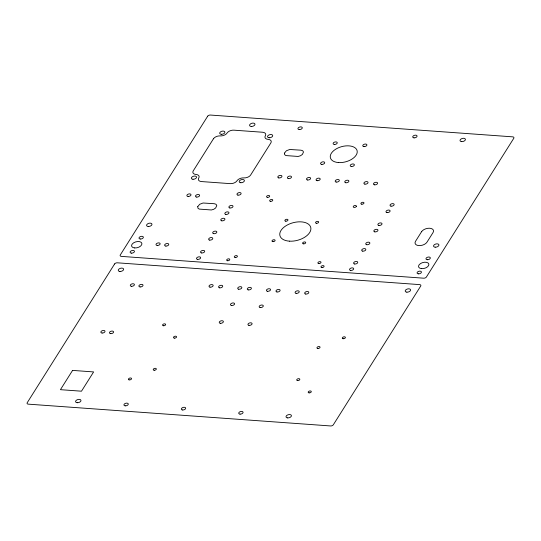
<?xml version="1.0" encoding="UTF-8"?>
<svg xmlns="http://www.w3.org/2000/svg" width="541" height="541" viewBox="0 0 541 541"><rect width="100%" height="100%" fill="white"/><g stroke="black" fill="none" stroke-linecap="round" stroke-linejoin="round"><path stroke-width="0.81" d="M197.749 206.662L197.905 208.15L199.203 209.096L211.416 209.976L213.742 209.293L215.676 207.954L216.779 205.539L216.021 204.275L214.27 203.707L203.037 203.01L199.656 204.302L197.749 206.662M284.458 153.137L284.613 154.625L285.918 155.571L298.125 156.45L300.451 155.767L302.392 154.435L303.487 152.014L302.737 150.756L300.979 150.188L289.746 149.485L286.365 150.777L284.458 153.137M356.343 206.344L356.215 206.601A1.596 0.906 -15.2 0 1 354.267 207.419A1.596 0.906 -15.2 0 1 353.307 206.473A1.596 0.906 -15.2 0 1 355.092 205.485L355.484 205.492A1.596 0.906 -15.2 0 1 356.343 206.344M114.618 263.954L27.212 402.727A2.13 1.21 -15.2 0 0 28.315 404.154L330.592 425.956A2.13 1.21 -15.2 0 0 333.31 424.813L420.715 286.04A2.13 1.21 -15.2 0 0 419.613 284.613L117.343 262.811A2.13 1.21 -15.2 0 0 114.618 263.954M207.69 116.187L120.285 254.96A2.13 1.21 -15.2 0 0 121.387 256.387L423.657 278.189A2.13 1.21 -15.2 0 0 426.382 277.046L513.788 138.273A2.13 1.21 -15.2 0 0 512.685 136.846L210.408 115.044A2.13 1.21 -15.2 0 0 207.69 116.187M213.465 138.767L193.232 170.895A5.315 3.023 -15.2 0 0 195.991 174.452A5.315 3.023 -15.2 0 1 198.75 178.009A5.315 3.023 -15.2 0 0 201.509 181.566L230.209 183.636A5.315 3.023 -15.2 0 0 237.012 180.768A5.315 3.023 -15.2 0 1 243.822 177.901A5.315 3.023 -15.2 0 0 250.625 175.034L270.858 142.912A5.315 3.023 -15.2 0 0 268.099 139.355A5.315 3.023 -15.2 0 1 265.34 135.798A5.315 3.023 -15.2 0 0 262.581 132.241L233.881 130.165A5.315 3.023 -15.2 0 0 227.078 133.032A5.315 3.023 -15.2 0 1 220.268 135.899A5.315 3.023 -15.2 0 0 213.465 138.767M72.575 370.402L60.436 389.676L81.481 391.197L93.62 371.924L72.575 370.402M421.588 231.69L415.515 241.327A6.384 3.625 -15.2 0 0 418.829 245.594A6.384 3.625 -15.2 0 0 426.998 242.152L433.064 232.515A6.384 3.625 -15.2 0 0 429.757 228.248A6.384 3.625 -15.2 0 0 421.588 231.69M361.828 204.207A1.596 0.906 -15.2 0 0 363.978 202.848A1.596 0.906 -15.2 0 0 361.496 202.672A1.596 0.906 -15.2 0 0 361.828 204.207M378.849 225.435A2.13 1.21 -15.2 0 0 382.02 223.852A2.13 1.21 -15.2 0 0 378.964 223.271A2.13 1.21 -15.2 0 0 378.849 225.435M197.472 259.362A2.13 1.21 -15.2 0 0 200.643 257.78A2.13 1.21 -15.2 0 0 197.587 257.198A2.13 1.21 -15.2 0 0 197.472 259.362M296.076 293.344A2.13 1.21 -15.2 0 0 299.247 291.761A2.13 1.21 -15.2 0 0 296.191 291.18A2.13 1.21 -15.2 0 0 296.076 293.344M157.269 245.458A2.13 1.21 -15.2 0 0 160.143 243.653A2.13 1.21 -15.2 0 0 156.829 243.409A2.13 1.21 -15.2 0 0 157.269 245.458M390.987 206.155A2.13 1.21 -15.2 0 0 394.159 204.572A2.13 1.21 -15.2 0 0 391.102 203.998A2.13 1.21 -15.2 0 0 390.987 206.155M227.612 260.748A1.596 0.906 -15.2 0 0 229.763 259.389A1.596 0.906 -15.2 0 0 227.281 259.213A1.596 0.906 -15.2 0 0 227.612 260.748M165.877 246.081A2.13 1.21 -15.2 0 0 168.751 244.275A2.13 1.21 -15.2 0 0 165.438 244.032A2.13 1.21 -15.2 0 0 165.877 246.081M201.523 252.938A2.13 1.21 -15.2 0 0 204.694 251.355A2.13 1.21 -15.2 0 0 201.637 250.774A2.13 1.21 -15.2 0 0 201.523 252.938M289.381 241.158A15.953 9.062 -15.2 0 0 310.771 227.518A15.953 9.062 -15.2 0 0 285.831 225.861A15.953 9.062 -15.2 0 0 289.381 241.158M140.139 286.94A2.13 1.21 -15.2 0 0 143.013 285.134A2.13 1.21 -15.2 0 0 139.7 284.891A2.13 1.21 -15.2 0 0 140.139 286.94M235.234 257.536A1.596 0.906 -15.2 0 0 237.391 256.184A1.596 0.906 -15.2 0 0 234.902 256.001A1.596 0.906 -15.2 0 0 235.234 257.536M129.083 379.856A1.596 0.906 -15.2 0 0 131.551 378.761A1.596 0.906 -15.2 0 0 129.373 378.206A1.596 0.906 -15.2 0 0 129.083 379.856M131.531 286.317A2.13 1.21 -15.2 0 0 134.405 284.512A2.13 1.21 -15.2 0 0 131.091 284.275A2.13 1.21 -15.2 0 0 131.531 286.317M316.499 223.298A1.596 0.906 -15.2 0 0 318.649 221.945A1.596 0.906 -15.2 0 0 316.167 221.763A1.596 0.906 -15.2 0 0 316.499 223.298M321.929 267.552A1.596 0.906 -15.2 0 0 324.079 266.199A1.596 0.906 -15.2 0 0 321.597 266.016A1.596 0.906 -15.2 0 0 321.929 267.552M318.838 263.568A1.596 0.906 -15.2 0 0 320.989 262.209A1.596 0.906 -15.2 0 0 318.507 262.033A1.596 0.906 -15.2 0 0 318.838 263.568M305.638 294.034A2.13 1.21 -15.2 0 0 308.81 292.451A2.13 1.21 -15.2 0 0 305.753 291.87A2.13 1.21 -15.2 0 0 305.638 294.034M110.722 333.648A2.13 1.21 -15.2 0 0 113.596 331.843A2.13 1.21 -15.2 0 0 110.283 331.599A2.13 1.21 -15.2 0 0 110.722 333.648M196.741 197.08A2.13 1.21 -15.2 0 0 199.609 195.274A2.13 1.21 -15.2 0 0 196.295 195.03A2.13 1.21 -15.2 0 0 196.741 197.08M248.245 289.895A2.13 1.21 -15.2 0 0 251.416 288.312A2.13 1.21 -15.2 0 0 248.36 287.731A2.13 1.21 -15.2 0 0 248.245 289.895M163.497 325.763A1.596 0.906 -15.2 0 0 165.647 324.404A1.596 0.906 -15.2 0 0 163.166 324.228A1.596 0.906 -15.2 0 0 163.497 325.763M364.864 184.123A2.13 1.21 -15.2 0 0 368.036 182.54A2.13 1.21 -15.2 0 0 364.979 181.959A2.13 1.21 -15.2 0 0 364.864 184.123M421.669 268.647A5.315 3.023 -15.2 0 0 428.851 264.123A5.315 3.023 -15.2 0 0 420.567 263.528A5.315 3.023 -15.2 0 0 421.669 268.647M102.114 333.026A2.13 1.21 -15.2 0 0 104.988 331.22A2.13 1.21 -15.2 0 0 101.674 330.977A2.13 1.21 -15.2 0 0 102.114 333.026M267.511 197.397A1.596 0.906 -15.2 0 0 269.661 196.045A1.596 0.906 -15.2 0 0 267.18 195.862A1.596 0.906 -15.2 0 0 267.511 197.397M366.71 244.708A2.13 1.21 -15.2 0 0 369.882 243.125A2.13 1.21 -15.2 0 0 366.825 242.544A2.13 1.21 -15.2 0 0 366.71 244.708M260.133 307.538A2.13 1.21 -15.2 0 0 263.305 305.963A2.13 1.21 -15.2 0 0 260.248 305.381A2.13 1.21 -15.2 0 0 260.133 307.538M336.171 182.053A2.13 1.21 -15.2 0 0 339.342 180.471A2.13 1.21 -15.2 0 0 336.286 179.889A2.13 1.21 -15.2 0 0 336.171 182.053M267.376 291.274A2.13 1.21 -15.2 0 0 270.547 289.692A2.13 1.21 -15.2 0 0 267.491 289.11A2.13 1.21 -15.2 0 0 267.376 291.274M345.733 182.743A2.13 1.21 -15.2 0 0 348.904 181.161A2.13 1.21 -15.2 0 0 345.848 180.579A2.13 1.21 -15.2 0 0 345.733 182.743M209.61 240.089A2.13 1.21 -15.2 0 0 212.782 238.507A2.13 1.21 -15.2 0 0 209.725 237.925A2.13 1.21 -15.2 0 0 209.61 240.089M374.433 184.812A2.13 1.21 -15.2 0 0 377.604 183.23A2.13 1.21 -15.2 0 0 374.548 182.648A2.13 1.21 -15.2 0 0 374.433 184.812M288.339 178.604A2.13 1.21 -15.2 0 0 291.511 177.022A2.13 1.21 -15.2 0 0 288.454 176.44A2.13 1.21 -15.2 0 0 288.339 178.604M231.433 305.469A2.13 1.21 -15.2 0 0 234.605 303.886A2.13 1.21 -15.2 0 0 231.548 303.312A2.13 1.21 -15.2 0 0 231.433 305.469M309.134 392.867A1.596 0.906 -15.2 0 0 311.285 391.515A1.596 0.906 -15.2 0 0 308.803 391.332A1.596 0.906 -15.2 0 0 309.134 392.867M188.133 196.457A2.13 1.21 -15.2 0 0 191 194.652A2.13 1.21 -15.2 0 0 187.686 194.408A2.13 1.21 -15.2 0 0 188.133 196.457M213.661 233.665A2.13 1.21 -15.2 0 0 216.833 232.082A2.13 1.21 -15.2 0 0 213.776 231.501A2.13 1.21 -15.2 0 0 213.661 233.665M248.921 325.337A2.13 1.21 -15.2 0 0 252.092 323.755A2.13 1.21 -15.2 0 0 249.036 323.173A2.13 1.21 -15.2 0 0 248.921 325.337M225.8 214.392A2.13 1.21 -15.2 0 0 228.971 212.809A2.13 1.21 -15.2 0 0 225.915 212.228A2.13 1.21 -15.2 0 0 225.8 214.392M221.756 220.816A2.13 1.21 -15.2 0 0 224.928 219.233A2.13 1.21 -15.2 0 0 221.864 218.652A2.13 1.21 -15.2 0 0 221.756 220.816M307.471 179.984A2.13 1.21 -15.2 0 0 310.642 178.402A2.13 1.21 -15.2 0 0 307.586 177.82A2.13 1.21 -15.2 0 0 307.471 179.984M272.941 241.651A1.596 0.906 -15.2 0 0 275.092 240.299A1.596 0.906 -15.2 0 0 272.61 240.116A1.596 0.906 -15.2 0 0 272.941 241.651M285.817 221.201A1.596 0.906 -15.2 0 0 287.974 219.849A1.596 0.906 -15.2 0 0 285.486 219.666A1.596 0.906 -15.2 0 0 285.817 221.201M237.939 195.118A2.13 1.21 -15.2 0 0 241.11 193.536A2.13 1.21 -15.2 0 0 238.054 192.954A2.13 1.21 -15.2 0 0 237.939 195.118M220.228 323.268A2.13 1.21 -15.2 0 0 223.399 321.685A2.13 1.21 -15.2 0 0 220.343 321.104A2.13 1.21 -15.2 0 0 220.228 323.268M303.271 243.822A1.596 0.906 -15.2 0 0 305.712 242.693A1.596 0.906 -15.2 0 0 303.487 242.179A1.596 0.906 -15.2 0 0 303.271 243.822M350.521 270.405A2.13 1.21 -15.2 0 0 353.692 268.823A2.13 1.21 -15.2 0 0 350.636 268.241A2.13 1.21 -15.2 0 0 350.521 270.405M276.945 291.964A2.13 1.21 -15.2 0 0 280.116 290.382A2.13 1.21 -15.2 0 0 277.06 289.8A2.13 1.21 -15.2 0 0 276.945 291.964M278.777 177.915A2.13 1.21 -15.2 0 0 281.949 176.332A2.13 1.21 -15.2 0 0 278.892 175.751A2.13 1.21 -15.2 0 0 278.777 177.915M354.571 263.981A2.13 1.21 -15.2 0 0 357.743 262.399A2.13 1.21 -15.2 0 0 354.686 261.817A2.13 1.21 -15.2 0 0 354.571 263.981M270.601 201.387A1.596 0.906 -15.2 0 0 272.752 200.028A1.596 0.906 -15.2 0 0 270.27 199.852A1.596 0.906 -15.2 0 0 270.601 201.387M219.551 287.826A2.13 1.21 -15.2 0 0 222.723 286.243A2.13 1.21 -15.2 0 0 219.666 285.662A2.13 1.21 -15.2 0 0 219.551 287.826M343.068 338.707A1.596 0.906 -15.2 0 0 345.401 337.483A1.596 0.906 -15.2 0 0 343.055 337.104A1.596 0.906 -15.2 0 0 343.068 338.707M209.982 287.136A2.13 1.21 -15.2 0 0 213.154 285.553A2.13 1.21 -15.2 0 0 210.097 284.972A2.13 1.21 -15.2 0 0 209.982 287.136M386.943 212.579A2.13 1.21 -15.2 0 0 390.115 210.997A2.13 1.21 -15.2 0 0 387.058 210.422A2.13 1.21 -15.2 0 0 386.943 212.579M374.805 231.859A2.13 1.21 -15.2 0 0 377.976 230.277A2.13 1.21 -15.2 0 0 374.92 229.695A2.13 1.21 -15.2 0 0 374.805 231.859M317.04 180.674A2.13 1.21 -15.2 0 0 320.211 179.091A2.13 1.21 -15.2 0 0 317.154 178.51A2.13 1.21 -15.2 0 0 317.04 180.674M229.844 207.967A2.13 1.21 -15.2 0 0 233.015 206.385A2.13 1.21 -15.2 0 0 229.959 205.803A2.13 1.21 -15.2 0 0 229.844 207.967M362.666 251.132A2.13 1.21 -15.2 0 0 365.831 249.55A2.13 1.21 -15.2 0 0 362.774 248.968A2.13 1.21 -15.2 0 0 362.666 251.132M238.682 289.205A2.13 1.21 -15.2 0 0 241.854 287.623A2.13 1.21 -15.2 0 0 238.797 287.041A2.13 1.21 -15.2 0 0 238.682 289.205M134.702 247.94A5.315 3.023 -15.2 0 0 141.884 243.423A5.315 3.023 -15.2 0 0 133.6 242.828A5.315 3.023 -15.2 0 0 134.702 247.94M317.892 348.472A1.596 0.906 -15.2 0 0 320.042 347.119A1.596 0.906 -15.2 0 0 317.56 346.937A1.596 0.906 -15.2 0 0 317.892 348.472M174.405 338.125A1.596 0.906 -15.2 0 0 176.562 336.766A1.596 0.906 -15.2 0 0 174.074 336.59A1.596 0.906 -15.2 0 0 174.405 338.125M154.178 370.247A1.596 0.906 -15.2 0 0 156.329 368.888A1.596 0.906 -15.2 0 0 153.847 368.712A1.596 0.906 -15.2 0 0 154.178 370.247M297.658 380.594A1.596 0.906 -15.2 0 0 299.815 379.241A1.596 0.906 -15.2 0 0 297.327 379.058A1.596 0.906 -15.2 0 0 297.658 380.594M364.032 146.611A2.13 1.21 -15.2 0 0 366.899 144.799A2.13 1.21 -15.2 0 0 363.586 144.562A2.13 1.21 -15.2 0 0 364.032 146.611M334.379 144.467A2.13 1.21 -15.2 0 0 337.246 142.662A2.13 1.21 -15.2 0 0 333.932 142.425A2.13 1.21 -15.2 0 0 334.379 144.467M321.834 164.39A2.13 1.21 -15.2 0 0 324.701 162.577A2.13 1.21 -15.2 0 0 321.388 162.341A2.13 1.21 -15.2 0 0 321.834 164.39M351.488 166.527A2.13 1.21 -15.2 0 0 354.355 164.721A2.13 1.21 -15.2 0 0 351.041 164.478A2.13 1.21 -15.2 0 0 351.488 166.527M338.483 162.564A13.829 7.851 -15.2 0 0 357.141 150.811A13.829 7.851 -15.2 0 0 335.603 149.262A13.829 7.851 -15.2 0 0 338.483 162.564M418.396 273.847A2.232 1.271 -15.2 0 0 421.412 271.947A2.232 1.271 -15.2 0 0 417.929 271.697A2.232 1.271 -15.2 0 0 418.396 273.847M427.295 259.714A2.232 1.271 -15.2 0 0 430.311 257.814A2.232 1.271 -15.2 0 0 426.829 257.563A2.232 1.271 -15.2 0 0 427.295 259.714M140.329 239.014A2.232 1.271 -15.2 0 0 143.345 237.114A2.232 1.271 -15.2 0 0 139.862 236.863A2.232 1.271 -15.2 0 0 140.329 239.014M131.429 253.147A2.232 1.271 -15.2 0 0 134.439 251.247A2.232 1.271 -15.2 0 0 130.963 250.997A2.232 1.271 -15.2 0 0 131.429 253.147M461.669 141.627A2.766 1.569 -15.2 0 0 465.402 139.28A2.766 1.569 -15.2 0 0 461.094 138.969A2.766 1.569 -15.2 0 0 461.669 141.627M414.041 137.86A2.232 1.271 -15.2 0 0 417.057 135.96A2.232 1.271 -15.2 0 0 413.581 135.71A2.232 1.271 -15.2 0 0 414.041 137.86M299.254 129.576A2.232 1.271 -15.2 0 0 302.27 127.683A2.232 1.271 -15.2 0 0 298.794 127.426A2.232 1.271 -15.2 0 0 299.254 129.576M251.227 126.452A2.766 1.569 -15.2 0 0 254.96 124.099A2.766 1.569 -15.2 0 0 250.652 123.788A2.766 1.569 -15.2 0 0 251.227 126.452M287.67 417.895A2.766 1.569 -15.2 0 0 291.403 415.542A2.766 1.569 -15.2 0 0 287.095 415.231A2.766 1.569 -15.2 0 0 287.67 417.895M240.042 414.122A2.232 1.271 -15.2 0 0 243.058 412.222A2.232 1.271 -15.2 0 0 239.582 411.972A2.232 1.271 -15.2 0 0 240.042 414.122M182.648 409.983A2.232 1.271 -15.2 0 0 185.664 408.083A2.232 1.271 -15.2 0 0 182.189 407.833A2.232 1.271 -15.2 0 0 182.648 409.983M125.255 405.838A2.232 1.271 -15.2 0 0 128.271 403.944A2.232 1.271 -15.2 0 0 124.795 403.687A2.232 1.271 -15.2 0 0 125.255 405.838M77.228 402.714A2.766 1.569 -15.2 0 0 80.961 400.36A2.766 1.569 -15.2 0 0 76.653 400.049A2.766 1.569 -15.2 0 0 77.228 402.714M435.187 247.183A2.766 1.569 -15.2 0 0 438.92 244.836A2.766 1.569 -15.2 0 0 434.612 244.525A2.766 1.569 -15.2 0 0 435.187 247.183M406.859 292.16A2.766 1.569 -15.2 0 0 410.592 289.807A2.766 1.569 -15.2 0 0 406.284 289.496A2.766 1.569 -15.2 0 0 406.859 292.16M148.22 226.483A2.766 1.569 -15.2 0 0 151.953 224.136A2.766 1.569 -15.2 0 0 147.646 223.825A2.766 1.569 -15.2 0 0 148.22 226.483M119.892 271.454A2.766 1.569 -15.2 0 0 123.625 269.107A2.766 1.569 -15.2 0 0 119.318 268.796A2.766 1.569 -15.2 0 0 119.892 271.454M269.114 137.745A2.658 1.508 -15.2 0 0 272.698 135.487A2.658 1.508 -15.2 0 0 268.559 135.189A2.658 1.508 -15.2 0 0 269.114 137.745M221.283 134.296A2.658 1.508 -15.2 0 0 224.873 132.038A2.658 1.508 -15.2 0 0 220.728 131.74A2.658 1.508 -15.2 0 0 221.283 134.296M192.954 179.267A2.658 1.508 -15.2 0 0 196.545 177.008A2.658 1.508 -15.2 0 0 192.407 176.711A2.658 1.508 -15.2 0 0 192.954 179.267M240.786 182.723A2.658 1.508 -15.2 0 0 244.376 180.457A2.658 1.508 -15.2 0 0 240.231 180.16A2.658 1.508 -15.2 0 0 240.786 182.723"/></g></svg>
